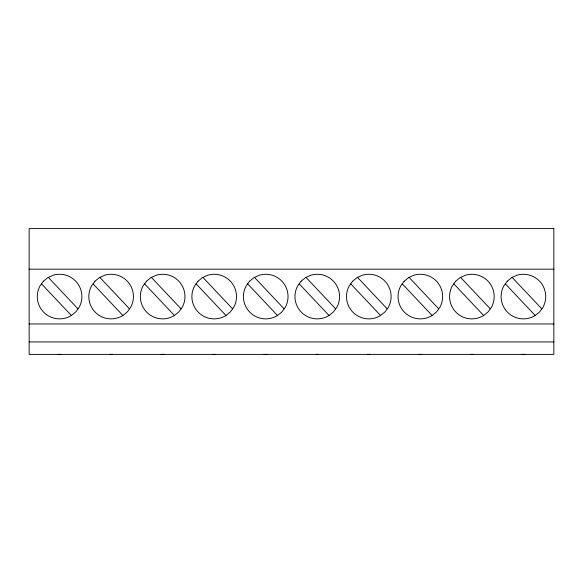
<?xml version="1.0" encoding="UTF-8"?>
<svg xmlns="http://www.w3.org/2000/svg" width="583" height="583" viewBox="0 0 583 583"><rect width="100%" height="100%" fill="white"/><g stroke="black" fill="none" stroke-linecap="round" stroke-linejoin="round"><path stroke-width="0.87" d="M29.15 269.178L553.85 269.178M29.15 323.966L553.85 323.966M29.15 341.93L553.85 341.93M512.136 277.391L541.818 308.859M505.337 283.841L535.187 315.49M460.599 277.391L490.281 308.859M453.8 283.841L483.657 315.49M409.069 277.391L438.744 308.859M402.263 283.841L432.12 315.49M357.532 277.391L387.207 308.859M350.726 283.841L380.582 315.49M305.995 277.391L335.677 308.859M299.188 283.841L329.045 315.49M254.458 277.391L284.14 308.859M247.651 283.841L277.508 315.49M202.92 277.391L232.602 308.859M196.114 283.841L225.971 315.49M151.383 277.391L181.065 308.859M144.584 283.841L174.434 315.49M99.846 277.391L129.528 308.859M93.047 283.841L122.896 315.49M48.309 277.391L77.991 308.859M41.51 283.841L71.359 315.49M524.802 354.311A11.164 11.164 0 0 1 521.887 354.311M473.265 354.311A11.164 11.164 0 0 1 470.35 354.311M421.728 354.311A11.164 11.164 0 0 1 418.82 354.311M370.19 354.311A11.164 11.164 0 0 1 367.283 354.311M318.661 354.311A11.164 11.164 0 0 1 315.746 354.311M267.123 354.311A11.164 11.164 0 0 1 264.208 354.311M215.586 354.311A11.164 11.164 0 0 1 212.671 354.311M164.049 354.311A11.164 11.164 0 0 1 161.134 354.311M112.512 354.311A11.164 11.164 0 0 1 109.597 354.311M60.975 354.311A11.164 11.164 0 0 1 58.06 354.311M43.404 281.225L39.987 285.932A22.3 22.3 0 0 0 71.243 315.585L75.768 311.92L79.186 307.212A22.3 22.3 0 0 0 53.25 275.191L47.93 277.559L43.404 281.225M94.942 281.225L91.524 285.932A22.3 22.3 0 0 0 122.78 315.585L127.305 311.92L130.723 307.212A22.3 22.3 0 0 0 104.787 275.191L99.467 277.559L94.942 281.225M146.479 281.225L143.061 285.932A22.3 22.3 0 0 0 174.317 315.585L178.835 311.92L182.26 307.212A22.3 22.3 0 0 0 156.324 275.191L151.004 277.559L146.479 281.225M198.016 281.225L194.591 285.932A22.3 22.3 0 0 0 225.854 315.585L230.372 311.92L233.798 307.212A22.3 22.3 0 0 0 207.854 275.191L202.541 277.559L198.016 281.225M249.553 281.225L246.128 285.932A22.3 22.3 0 0 0 277.384 315.585L281.91 311.92L285.335 307.212A22.3 22.3 0 0 0 259.391 275.191L254.079 277.559L249.553 281.225M301.09 281.225L297.665 285.932A22.3 22.3 0 0 0 328.921 315.585L333.447 311.92L336.872 307.212A22.3 22.3 0 0 0 310.928 275.191L305.616 277.559L301.09 281.225M352.628 281.225L349.202 285.932A22.3 22.3 0 0 0 380.459 315.585L384.984 311.92L388.409 307.212A22.3 22.3 0 0 0 362.466 275.191L357.146 277.559L352.628 281.225M404.165 281.225L400.74 285.932A22.3 22.3 0 0 0 431.996 315.585L436.521 311.92L439.939 307.212A22.3 22.3 0 0 0 414.003 275.191L408.683 277.559L404.165 281.225M455.695 281.225L452.277 285.932A22.3 22.3 0 0 0 483.533 315.585L488.058 311.92L491.476 307.212A22.3 22.3 0 0 0 465.54 275.191L460.22 277.559L455.695 281.225M507.232 281.225L503.814 285.932A22.3 22.3 0 0 0 535.07 315.585L539.596 311.92L543.013 307.212A22.3 22.3 0 0 0 517.077 275.191L511.757 277.559L507.232 281.225M553.85 228.594L29.15 228.594L29.15 354.406L553.85 354.406L553.85 228.594"/></g></svg>
